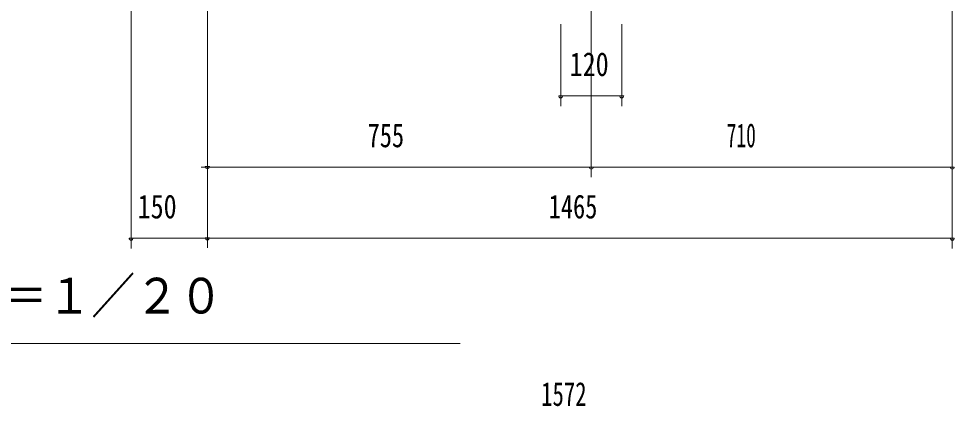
# Model space of a CAD drawing. Units: millimetres, scale not verified. Extents: x -5940 to 5940, y -7390 to 7386.
# Drawn here: x 3114 to 4954, y 3417 to 4180 of the extents above; entities that cross this region are included whole.
import ezdxf
from ezdxf.enums import TextEntityAlignment as Align

# ---------------------------------------------------------------- set-up
doc = ezdxf.new("R2010")
doc.units = ezdxf.units.MM
doc.header["$LTSCALE"] = 10
doc.layers.add('0-B_2ラック-F寸法', color=3, linetype='Continuous', lineweight=18)
doc.styles.add('ＭＳ ゴシック', font='')
doc.styles.get('ＭＳ ゴシック').set_extended_font_data('MS Gothic')

msp = doc.modelspace()

# ---------------------------------------------------------------- linework, layer by layer
at = {"layer": '0-B_2ラック-F寸法'}
for p, q in [((3334.84, 3728.01), (3334.84, 4583.82)), ((3484.82, 3728.74), (3484.82, 4239.55)), ((4949.84, 3728.01), (4949.84, 4220.77)), ((4239.84, 3868.01), (4239.84, 4210.77)), ((4179.84, 4008.01), (4179.84, 4168.77)), ((4299.84, 4008.01), (4299.84, 4168.77)), ((4183.84, 4028.01), (4175.84, 4028.01)), ((4179.84, 4028.01), (4299.84, 4028.01)), ((4303.84, 4028.01), (4295.84, 4028.01)), ((4124.84, 3888.01), (3472.84, 3888.01)), ((3488.82, 3888.74), (3480.82, 3888.74)), ((4949.84, 3888.01), (4124.84, 3888.01)), ((4243.84, 3888.01), (4235.84, 3888.01)), ((4953.84, 3888.01), (4945.84, 3888.01)), ((3338.84, 3748.01), (3330.84, 3748.01)), ((4949.84, 3748.01), (3334.84, 3748.01)), ((3488.82, 3748.74), (3480.82, 3748.74)), ((4953.84, 3748.01), (4945.84, 3748.01)), ((2301.95, 3540.77), (3981.95, 3540.77))]:
    msp.add_line(p, q, dxfattribs=at)
for centre in [(4179.84, 4028.01), (4299.84, 4028.01), (3484.82, 3888.74), (4239.84, 3888.01), (4949.84, 3888.01), (3334.84, 3748.01), (3484.82, 3748.74), (4949.84, 3748.01)]:
    msp.add_arc(centre, 4, 180, 0, dxfattribs=at)

# ---------------------------------------------------------------- texts
at = {"layer": '0-B_2ラック-F寸法', "color": 7, "style": 'ＭＳ ゴシック'}
for s, height, width, p in [('120', 46.89, 0.8, (4197.52, 4052.81)), ('755', 46.89, 0.75, (3799.98, 3912.81)), ('710', 46.89, 0.6, (4506.17, 3912.81)), ('150', 46.89, 0.8, (3347.79, 3772.81)), ('1465', 46.89, 0.75, (4156.19, 3772.81)), ('収納時\u3000側面図\u3000Ｓ＝１／２０', 70.33, 0.9, (2306.75, 3578.63)), ('1572', 46.89, 0.7, (4141.32, 3403.95))]:
    msp.add_text(s, height=height, dxfattribs=dict(at, width=width)).set_placement(p, align=Align.BOTTOM_LEFT)

doc.saveas('drawing.dxf')
